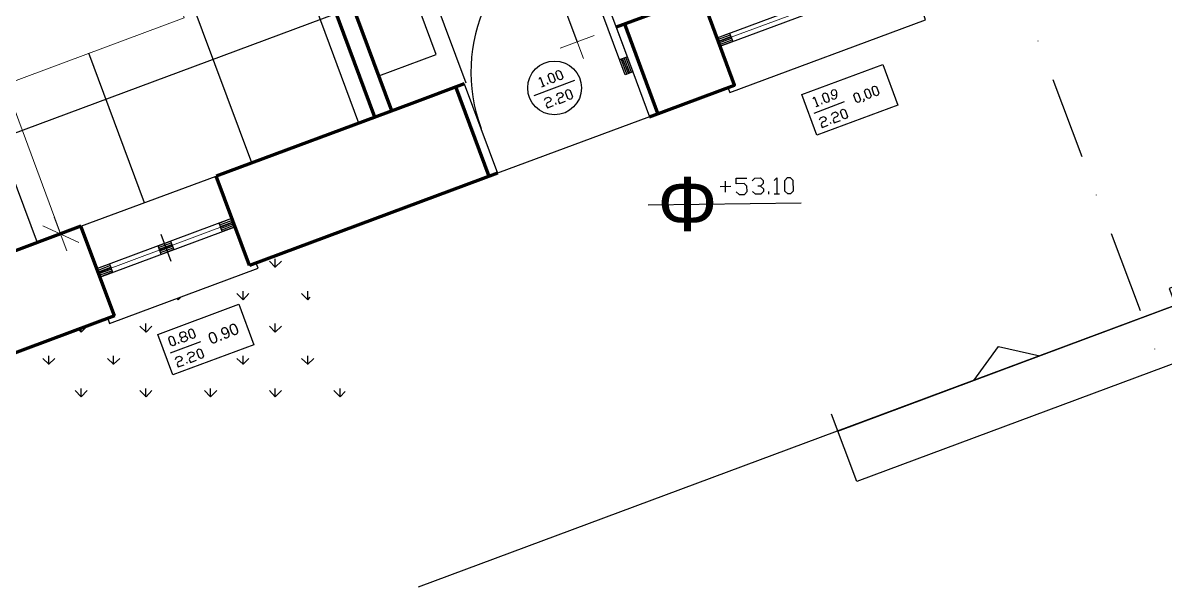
# Model space of a CAD drawing. Header units: metres. Extents: x -8.9 to 30.3, y -11.7 to 25.6.
# Drawn here: x 4 to 10.34, y -1.01 to 2.13 of the extents above; entities that cross this region are included whole.
import ezdxf

# ---------------------------------------------------------------- set-up
doc = ezdxf.new("R2010")
doc.units = ezdxf.units.M
for name, color, linetype, lineweight in [('P2D_C1_L025', 1, 'Continuous', 25), ('P2D_C254_L025', 254, 'Continuous', 25), ('P2D_C7_L020', 7, 'Continuous', 20), ('P2D_C7_L025', 7, 'Continuous', 25), ('P2D_C7_L030', 7, 'Continuous', 30), ('P2D_C7_L070', 7, 'Continuous', 70), ('P2D_C94_L025', 94, 'Continuous', 25)]:
    doc.layers.add(name, color=color, linetype=linetype, lineweight=lineweight)
doc.layers.add('P2D_KEIMENA', color=7, linetype='Continuous')
doc.styles.add('ARIAL', font='arial.ttf')

msp = doc.modelspace()

# ---------------------------------------------------------------- linework, layer by layer
at = {"layer": 'P2D_C1_L025'}
for p, q in [((9.633867, 2.024239), (9.633867, 2.025297)), ((9.714301, 1.810456), (9.876226, 1.382889)), ((9.956659, 1.169106), (9.956659, 1.170164)), ((10.038151, 0.955322), (10.199017, 0.527756)), ((10.280509, 0.313972), (10.280509, 0.315031))]:
    msp.add_line(p, q, dxfattribs=at)
at = {"layer": 'P2D_C254_L025'}
for p, q in [((6.457809, 1.790347), (4.337967, 7.484181)), ((5.268242, 1.347964), (4.072326, 4.560006)), ((5.863026, 1.569156), (4.915817, 4.113389)), ((3.488126, 1.340556), (5.737084, 2.177697)), ((4.672401, 1.125714), (4.363367, 1.956506)), ((4.077617, 0.904522), (3.768584, 1.734256))]:
    msp.add_line(p, q, dxfattribs=at)
at = {"layer": 'P2D_C7_L020'}
for p, q in [((2.952609, 4.322939), (4.205676, 0.956381)), ((7.859042, 2.018947), (8.871867, 2.395714)), ((7.038834, 2.114197), (7.108684, 1.926872)), ((6.979567, 1.985081), (7.167951, 2.054931)), ((4.171809, 1.046339), (4.241659, 0.859014)), ((4.416284, 0.737306), (5.165584, 1.016706)), ((4.107251, 0.998714), (4.307276, 0.906639)), ((4.113601, 0.918281), (4.300926, 0.988131))]:
    msp.add_line(p, q, dxfattribs=at)
msp.add_lwpolyline([(3.019284, 1.455914), (2.460484, 2.954514), (4.334792, 3.653014), (4.893592, 2.153356)], close=True, dxfattribs=at)
msp.add_arc((7.073765, 2.020017), 0.027402, 290.536241, 290.536241, dxfattribs=at)
at = {"layer": 'P2D_C7_L025'}
for p, q in [((5.927584, 5.098697), (7.072701, 2.024239)), ((12.806751, 1.454856), (6.191109, -1.007886)), ((5.070334, 1.273881), (5.254484, 0.777522)), ((4.319976, 0.995539), (4.505184, 0.498122)), ((8.521559, -0.141111), (10.395867, 0.557389))]:
    msp.add_line(p, q, dxfattribs=at)
msp.add_lwpolyline([(5.234376, 3.815997), (5.973092, 1.831622), (6.291651, 1.949097), (5.552934, 3.934531)], close=True, dxfattribs=at)
for points in [[(7.290717, 2.101497), (7.383851, 1.852789), (7.475926, 1.604081), (6.632434, 1.290814)], [(6.447226, 1.787172), (6.540359, 1.538464), (6.632434, 1.290814)], [(12.771826, 1.547989), (10.360942, 0.650522), (10.500642, 0.275872), (8.626334, -0.421569), (8.486634, -0.046919)], [(9.458184, 0.208139), (9.276151, 0.140406), (9.412676, 0.328789), (9.642334, 0.276931)]]:
    msp.add_lwpolyline(points, dxfattribs=at)
at = {"layer": 'P2D_C7_L030'}
for p, q in [((7.850576, 2.042231), (8.862342, 2.418997)), ((7.867509, 1.995664), (8.880334, 2.372431)), ((7.853751, 2.032706), (7.924659, 2.059164)), ((7.857984, 2.023181), (7.927834, 2.049639)), ((7.861159, 2.014714), (7.931009, 2.040114)), ((7.864334, 2.005189), (7.935242, 2.030589)), ((7.309767, 1.921581), (7.352101, 1.937456)), ((7.349984, 1.840089), (7.318234, 1.924756)), ((7.358451, 1.843264), (7.326701, 1.927931)), ((7.366917, 1.846439), (7.335167, 1.931106)), ((7.375384, 1.849614), (7.343634, 1.934281)), ((6.835634, 1.722614), (7.061059, 1.806222)), ((6.879026, 1.770239), (6.895959, 1.776589)), ((6.912892, 1.782939), (6.909717, 1.791406)), ((6.958401, 1.671814), (6.955226, 1.680281)), ((8.390326, 1.624189), (8.558601, 1.687689)), ((8.400909, 1.660172), (8.417842, 1.666522)), ((8.434776, 1.672872), (8.431601, 1.681339)), ((8.484517, 1.563864), (8.481342, 1.572331)), ((4.319976, 0.995539), (5.070334, 1.273881)), ((7.926776, 1.216731), (7.867509, 1.215672)), ((7.898201, 1.186039), (7.897142, 1.246364)), ((8.137384, 1.174397), (8.137384, 1.189214)), ((8.168076, 1.175456), (8.197709, 1.175456)), ((7.468517, 1.115131), (8.318359, 1.126772)), ((4.407817, 0.760589), (5.157117, 1.039989)), ((5.090442, 1.004006), (5.160292, 1.030464)), ((5.093617, 0.994481), (5.164526, 1.020939)), ((4.424751, 0.714022), (5.175109, 0.993422)), ((4.763417, 0.952147), (4.819509, 0.801864)), ((5.097851, 0.986014), (5.167701, 1.011414)), ((5.101026, 0.976489), (5.170876, 1.001889)), ((4.750717, 0.878064), (4.820567, 0.904522)), ((4.753892, 0.868539), (4.824801, 0.894997)), ((4.758126, 0.859014), (4.827976, 0.885472)), ((4.761301, 0.849489), (4.831151, 0.875947)), ((4.410992, 0.751064), (4.480842, 0.777522)), ((4.414167, 0.741539), (4.485076, 0.767997)), ((4.418401, 0.733072), (4.488251, 0.758472)), ((4.421576, 0.723547), (4.491426, 0.748947)), ((4.816334, 0.293864), (4.984609, 0.356306)), ((4.865017, 0.343606), (4.861842, 0.352072)), ((4.910526, 0.233539), (4.907351, 0.242006))]:
    msp.add_line(p, q, dxfattribs=at)
for points in [[(7.069526, 2.696281), (7.383851, 1.852789), (7.341517, 1.836914), (7.028251, 2.679347)], [(7.910901, 1.766006), (7.921484, 1.738489), (9.008392, 2.142772), (8.997809, 2.170289)], [(6.863151, 1.812572), (6.868442, 1.824214), (6.887492, 1.773414)], [(6.892784, 1.695097), (6.898076, 1.706739), (6.915009, 1.713089), (6.926651, 1.707797), (6.929826, 1.699331), (6.924534, 1.687689), (6.907601, 1.681339), (6.902309, 1.669697), (6.908659, 1.652764), (6.942526, 1.665464)], [(6.960517, 1.720497), (6.965809, 1.732139), (6.982742, 1.738489), (6.993326, 1.733197), (6.996501, 1.724731), (6.991209, 1.713089), (6.974276, 1.706739), (6.968984, 1.695097), (6.975334, 1.678164), (7.009201, 1.690864)], [(8.385034, 1.702506), (8.390326, 1.714147), (8.409376, 1.663347)], [(8.664434, 1.704622), (8.667609, 1.696156), (8.662317, 1.684514)], [(8.418901, 1.587147), (8.424192, 1.598789), (8.441126, 1.605139), (8.452767, 1.599847), (8.455942, 1.591381), (8.450651, 1.579739), (8.433717, 1.573389), (8.428426, 1.561747), (8.434776, 1.544814), (8.467584, 1.557514)], [(8.485576, 1.612547), (8.490867, 1.624189), (8.507801, 1.630539), (8.519442, 1.624189), (8.522617, 1.616781), (8.517326, 1.605139), (8.500392, 1.598789), (8.495101, 1.587147), (8.501451, 1.570214), (8.535317, 1.582914)], [(7.957467, 1.187097), (7.973342, 1.172281), (8.002976, 1.172281), (8.017792, 1.188156), (8.016734, 1.217789), (8.001917, 1.232606), (7.957467, 1.231547), (7.956409, 1.262239), (8.016734, 1.263297)], [(8.046367, 1.248481), (8.061184, 1.263297), (8.091876, 1.264356), (8.106692, 1.249539), (8.106692, 1.233664), (8.091876, 1.218847), (8.077059, 1.218847)], [(8.091876, 1.218847), (8.107751, 1.204031), (8.107751, 1.189214), (8.092934, 1.174397), (8.063301, 1.173339), (8.047426, 1.188156)], [(8.167017, 1.249539), (8.181834, 1.265414), (8.182892, 1.175456)], [(4.468142, 0.484364), (4.478726, 0.455789), (5.303167, 0.763764), (5.292584, 0.791281)], [(4.897826, 0.384881), (4.909467, 0.379589), (4.911584, 0.371122), (4.906292, 0.359481), (4.890417, 0.353131), (4.878776, 0.358422), (4.875601, 0.366889), (4.880892, 0.378531), (4.897826, 0.384881), (4.903117, 0.396522), (4.899942, 0.404989), (4.888301, 0.410281), (4.871367, 0.403931), (4.866076, 0.392289), (4.869251, 0.383822), (4.880892, 0.378531)], [(4.844909, 0.256822), (4.850201, 0.268464), (4.866076, 0.274814), (4.877717, 0.269522), (4.880892, 0.261056), (4.875601, 0.249414), (4.858667, 0.243064), (4.853376, 0.231422), (4.859726, 0.214489), (4.893592, 0.227189)], [(4.911584, 0.281164), (4.916876, 0.292806), (4.933809, 0.299156), (4.945451, 0.293864), (4.948626, 0.285397), (4.943334, 0.273756), (4.926401, 0.267406), (4.921109, 0.256822), (4.927459, 0.239889), (4.961326, 0.251531)]]:
    msp.add_lwpolyline(points, dxfattribs=at)
for points in [[(7.850576, 2.042231), (7.920426, 2.068689), (7.938417, 2.022122), (7.867509, 1.995664)], [(6.938292, 1.792464), (6.926651, 1.797756), (6.913951, 1.831622), (6.919242, 1.843264), (6.927709, 1.846439), (6.939351, 1.841147), (6.952051, 1.807281), (6.946759, 1.795639)], [(6.980626, 1.808339), (6.968984, 1.813631), (6.956284, 1.847497), (6.961576, 1.859139), (6.970042, 1.861256), (6.981684, 1.855964), (6.994384, 1.823156), (6.989092, 1.811514)], [(8.320476, 1.726847), (8.770267, 1.894064), (8.853876, 1.668639), (8.404084, 1.501422)], [(7.034601, 1.700389), (7.022959, 1.705681), (7.010259, 1.739547), (7.015551, 1.751189), (7.024017, 1.754364), (7.035659, 1.749072), (7.048359, 1.715206), (7.043067, 1.703564)], [(8.460176, 1.682397), (8.448534, 1.687689), (8.435834, 1.721556), (8.441126, 1.733197), (8.449592, 1.736372), (8.461234, 1.731081), (8.473934, 1.697214), (8.468642, 1.685572)], [(8.633742, 1.683456), (8.622101, 1.688747), (8.610459, 1.722614), (8.615751, 1.734256), (8.623159, 1.737431), (8.634801, 1.732139), (8.647501, 1.698272), (8.642209, 1.686631)], [(8.693009, 1.705681), (8.681367, 1.710972), (8.668667, 1.743781), (8.673959, 1.755422), (8.682426, 1.758597), (8.694067, 1.753306), (8.706767, 1.719439), (8.701476, 1.708856)], [(8.735342, 1.720497), (8.723701, 1.725789), (8.711001, 1.759656), (8.716292, 1.771297), (8.724759, 1.774472), (8.736401, 1.769181), (8.749101, 1.735314), (8.743809, 1.723672)], [(8.560717, 1.592439), (8.549076, 1.597731), (8.536376, 1.630539), (8.541667, 1.642181), (8.550134, 1.645356), (8.561776, 1.640064), (8.574476, 1.606197), (8.569184, 1.595614)], [(8.243217, 1.176514), (8.227342, 1.191331), (8.226284, 1.250597), (8.241101, 1.266472), (8.256976, 1.266472), (8.271792, 1.251656), (8.272851, 1.191331), (8.258034, 1.176514)], [(5.175109, 0.993422), (5.104201, 0.966964), (5.087267, 1.013531), (5.157117, 1.039989)], [(4.747542, 0.887589), (4.817392, 0.912989), (4.835384, 0.866422), (4.764476, 0.839964)], [(4.407817, 0.760589), (4.477667, 0.787047), (4.495659, 0.740481), (4.424751, 0.714022)], [(4.746484, 0.395464), (5.196276, 0.563739), (5.279884, 0.338314), (4.830092, 0.171097)], [(4.831151, 0.331964), (4.819509, 0.337256), (4.806809, 0.370064), (4.812101, 0.381706), (4.820567, 0.384881), (4.832209, 0.379589), (4.844909, 0.345722), (4.839617, 0.335139)], [(4.940159, 0.372181), (4.928517, 0.377472), (4.916876, 0.411339), (4.922167, 0.422981), (4.930634, 0.426156), (4.941217, 0.420864), (4.953917, 0.386997), (4.948626, 0.375356)], [(4.986726, 0.261056), (4.975084, 0.266347), (4.962384, 0.300214), (4.967676, 0.311856), (4.976142, 0.315031), (4.987784, 0.309739), (5.000484, 0.275872), (4.995192, 0.264231)]]:
    msp.add_lwpolyline(points, close=True, dxfattribs=at)
msp.add_circle((6.948858, 1.763886), 0.149156, dxfattribs=at)
msp.add_arc((7.384038, 1.852914), 0.899693, 110.451719, 200.441093, dxfattribs=at)
at = {"layer": 'P2D_C7_L070'}
for p, q in [((5.951926, 1.601964), (5.028001, 4.083756)), ((7.763792, 2.277181), (7.290717, 2.101497)), ((7.522492, 1.622072), (7.338342, 2.118431)), ((6.585867, 1.272822), (6.400659, 1.769181)), ((5.254484, 0.777522), (5.070334, 1.273881)), ((6.632434, 1.290814), (5.254484, 0.777522)), ((4.505184, 0.498122), (4.319976, 0.995539))]:
    msp.add_line(p, q, dxfattribs=at)
for points in [[(4.319976, 0.995539), (3.328317, 0.625122), (2.236117, 3.558822), (1.143917, 6.491464), (4.185567, 7.639756), (3.998242, 8.136114)], [(4.505184, 0.498122), (3.016109, -0.056444), (1.343942, 4.436181), (0.465526, 3.824464), (0.465526, 3.825522)], [(6.046117, 1.636889), (5.122192, 4.118681), (5.028001, 4.083756)], [(7.475926, 1.604081), (7.947942, 1.779764), (7.763792, 2.277181)], [(6.447226, 1.787172), (6.156184, 1.678164), (5.070334, 1.273881)]]:
    msp.add_lwpolyline(points, dxfattribs=at)
at = {"layer": 'P2D_C94_L025'}
for p, q in [((5.398417, 0.766939), (5.398417, 0.814564)), ((5.219559, 0.588081), (5.219559, 0.635706)), ((5.578334, 0.588081), (5.578334, 0.635706)), ((4.859726, 0.588081), (4.852317, 0.595489)), ((4.859726, 0.588081), (4.876659, 0.603956)), ((4.859726, 0.588081), (4.859726, 0.598664)), ((5.219559, 0.588081), (5.185692, 0.621947)), ((5.219559, 0.588081), (5.252367, 0.621947)), ((5.578334, 0.588081), (5.544467, 0.621947)), ((5.578334, 0.588081), (5.592092, 0.601839)), ((4.679809, 0.408164), (4.679809, 0.455789)), ((5.398417, 0.408164), (5.398417, 0.455789)), ((4.321034, 0.408164), (4.305159, 0.424039)), ((4.321034, 0.408164), (4.354901, 0.442031)), ((4.321034, 0.408164), (4.321034, 0.429331)), ((5.398417, 0.408164), (5.365609, 0.442031)), ((5.398417, 0.408164), (5.432284, 0.442031)), ((4.141117, 0.228247), (4.141117, 0.275872)), ((4.500951, 0.228247), (4.500951, 0.275872)), ((5.219559, 0.228247), (5.219559, 0.275872)), ((5.578334, 0.228247), (5.578334, 0.275872)), ((4.321034, 0.048331), (4.321034, 0.095956)), ((4.679809, 0.048331), (4.679809, 0.095956)), ((5.039642, 0.048331), (5.039642, 0.095956)), ((5.398417, 0.048331), (5.398417, 0.095956)), ((5.758251, 0.048331), (5.758251, 0.095956))]:
    msp.add_line(p, q, dxfattribs=at)
for points in [[(5.365609, 0.801864), (5.398417, 0.767997), (5.432284, 0.801864)], [(4.647001, 0.442031), (4.680867, 0.408164), (4.713676, 0.442031)], [(4.108309, 0.262114), (4.141117, 0.229306), (4.174984, 0.262114)], [(4.467084, 0.262114), (4.500951, 0.229306), (4.534817, 0.262114)], [(5.185692, 0.262114), (5.219559, 0.229306), (5.252367, 0.262114)], [(5.544467, 0.262114), (5.578334, 0.229306), (5.612201, 0.262114)], [(4.287167, 0.083256), (4.321034, 0.049389), (4.354901, 0.083256)], [(4.647001, 0.083256), (4.680867, 0.049389), (4.713676, 0.083256)], [(5.005776, 0.083256), (5.039642, 0.049389), (5.073509, 0.083256)], [(5.365609, 0.083256), (5.398417, 0.049389), (5.432284, 0.083256)], [(5.724384, 0.083256), (5.758251, 0.049389), (5.786826, 0.077964)]]:
    msp.add_lwpolyline(points, dxfattribs=at)

# ---------------------------------------------------------------- texts
at = {"layer": 'P2D_KEIMENA', "attachment_point": 7, "style": 'ARIAL'}
for s, insert, char_height in [('9', (8.478167, 1.698272), 0.05715), ('Φ', (7.519501, 0.966964), 0.299508)]:
    msp.add_mtext(s, dxfattribs=dict(at, insert=insert, char_height=char_height))
at = {"layer": 'P2D_KEIMENA', "insert": (5.041775, 0.337086), "char_height": 0.064221, "attachment_point": 7, "rotation": 21.6412626, "style": 'ARIAL'}
msp.add_mtext('0.90', dxfattribs=at)

doc.saveas('drawing.dxf')
